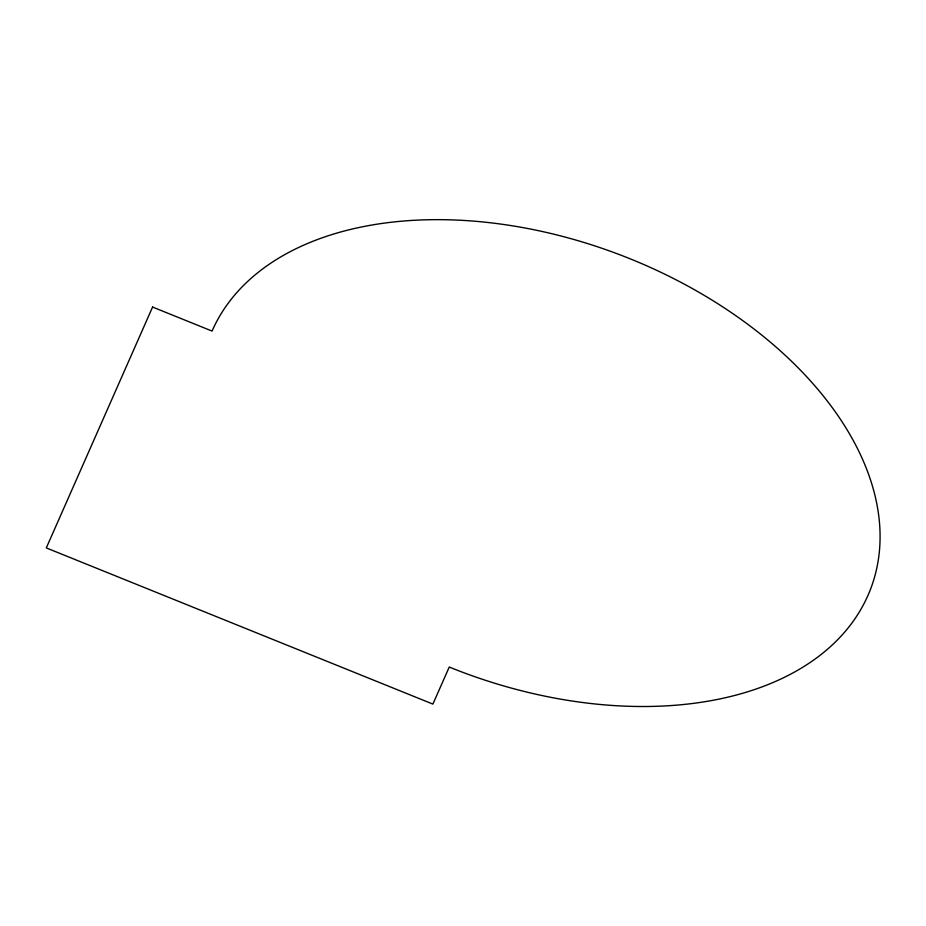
<?xml version="1.0" encoding="UTF-8"?>
<svg xmlns="http://www.w3.org/2000/svg" width="926" height="926" viewBox="0 0 926 926"><rect width="100%" height="100%" fill="white"/><g stroke="black" fill="none" stroke-linecap="round" stroke-linejoin="round"><path stroke-width="1.39" d="M152.582 307.05L46.3 547.914L432.893 704.096L449.249 667.044A353.686 223.062 20.8 0 0 867.847 595.673A353.686 223.062 20.8 0 0 629.981 258.736A353.686 223.062 20.8 0 0 212.066 331.08L152.582 307.05"/></g></svg>
